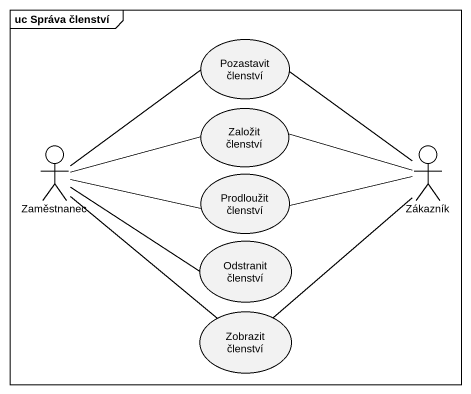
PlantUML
@startuml
mainframe uc Správa členství
usecase "Pozastavit členství" as Pozastavit_členství
usecase "Založit členství" as Založit_členství
actor Zaměstnanec
actor Zákazník
usecase "Prodloužit členství" as Prodloužit_členství
usecase "Odstranit členství" as Odstranit_členství
usecase "Zobrazit členství" as Zobrazit_členství
Zaměstnanec -up- Pozastavit_členství
Zaměstnanec -right- Založit_členství
Zaměstnanec -right- Prodloužit_členství
Zaměstnanec -right- Odstranit_členství
Zaměstnanec -- Zobrazit_členství
Zákazník -up- Pozastavit_členství
Zákazník -left- Založit_členství
Zákazník -left- Prodloužit_členství
Zákazník -- Zobrazit_členství
@enduml
